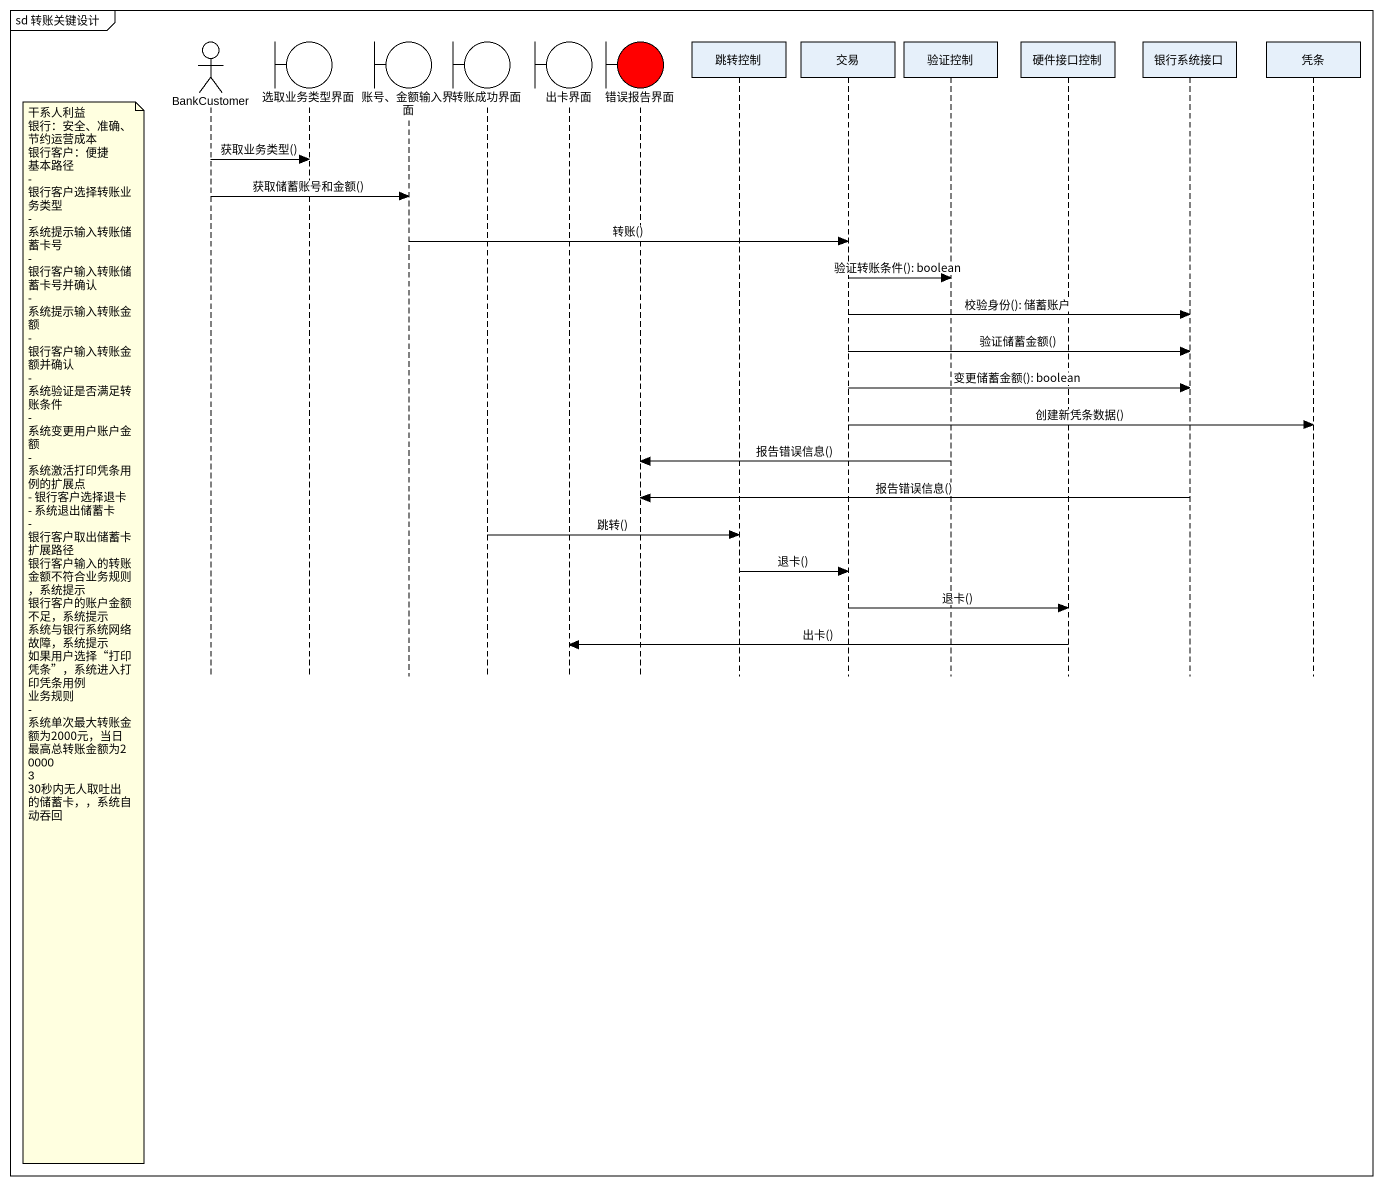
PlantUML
@startuml
mainframe sd 转账关键设计
hide footbox
actor BankCustomer
boundary 选取业务类型界面
boundary "账号、金额输入界面" as 账号_金额输入界面
boundary 转账成功界面
boundary 出卡界面
boundary 错误报告界面 #FF0000
participant 跳转控制
participant 交易
participant 验证控制
participant 硬件接口控制
participant 银行系统接口
participant 凭条

BankCustomer -> 选取业务类型界面 : 获取业务类型()
BankCustomer -> 账号_金额输入界面 : 获取储蓄账号和金额()
账号_金额输入界面 -> 交易 : 转账()
交易 -> 验证控制 : 验证转账条件(): boolean
交易 -> 银行系统接口 : 校验身份(): 储蓄账户
交易 -> 银行系统接口 : 验证储蓄金额()
交易 -> 银行系统接口 : 变更储蓄金额(): boolean
交易 -> 凭条 : 创建新凭条数据()
验证控制 -> 错误报告界面 : 报告错误信息()
银行系统接口 -> 错误报告界面 : 报告错误信息()
转账成功界面 -> 跳转控制 : 跳转()
跳转控制 -> 交易 : 退卡()
交易 -> 硬件接口控制 : 退卡()
note left of BankCustomer
  干系人利益
  银行：安全、准确、节约运营成本
  银行客户：便捷
  基本路径
  - 银行客户选择转账业务类型
  - 系统提示输入转账储蓄卡号
  - 银行客户输入转账储蓄卡号并确认
  - 系统提示输入转账金额
  - 银行客户输入转账金额并确认
  - 系统验证是否满足转账条件
  - 系统变更用户账户金额
  - 系统激活打印凭条用例的扩展点
  - 银行客户选择退卡
  - 系统退出储蓄卡
  - 银行客户取出储蓄卡
  扩展路径
  银行客户输入的转账金额不符合业务规则，系统提示
  银行客户的账户金额不足，系统提示
  系统与银行系统网络故障，系统提示
  如果用户选择“打印凭条”，系统进入打印凭条用例
  业务规则
  - 系统单次最大转账金额为2000元，当日最高总转账金额为20000
  3 30秒内无人取吐出的储蓄卡，，系统自动吞回
end note
硬件接口控制 -> 出卡界面 : 出卡()
@enduml
